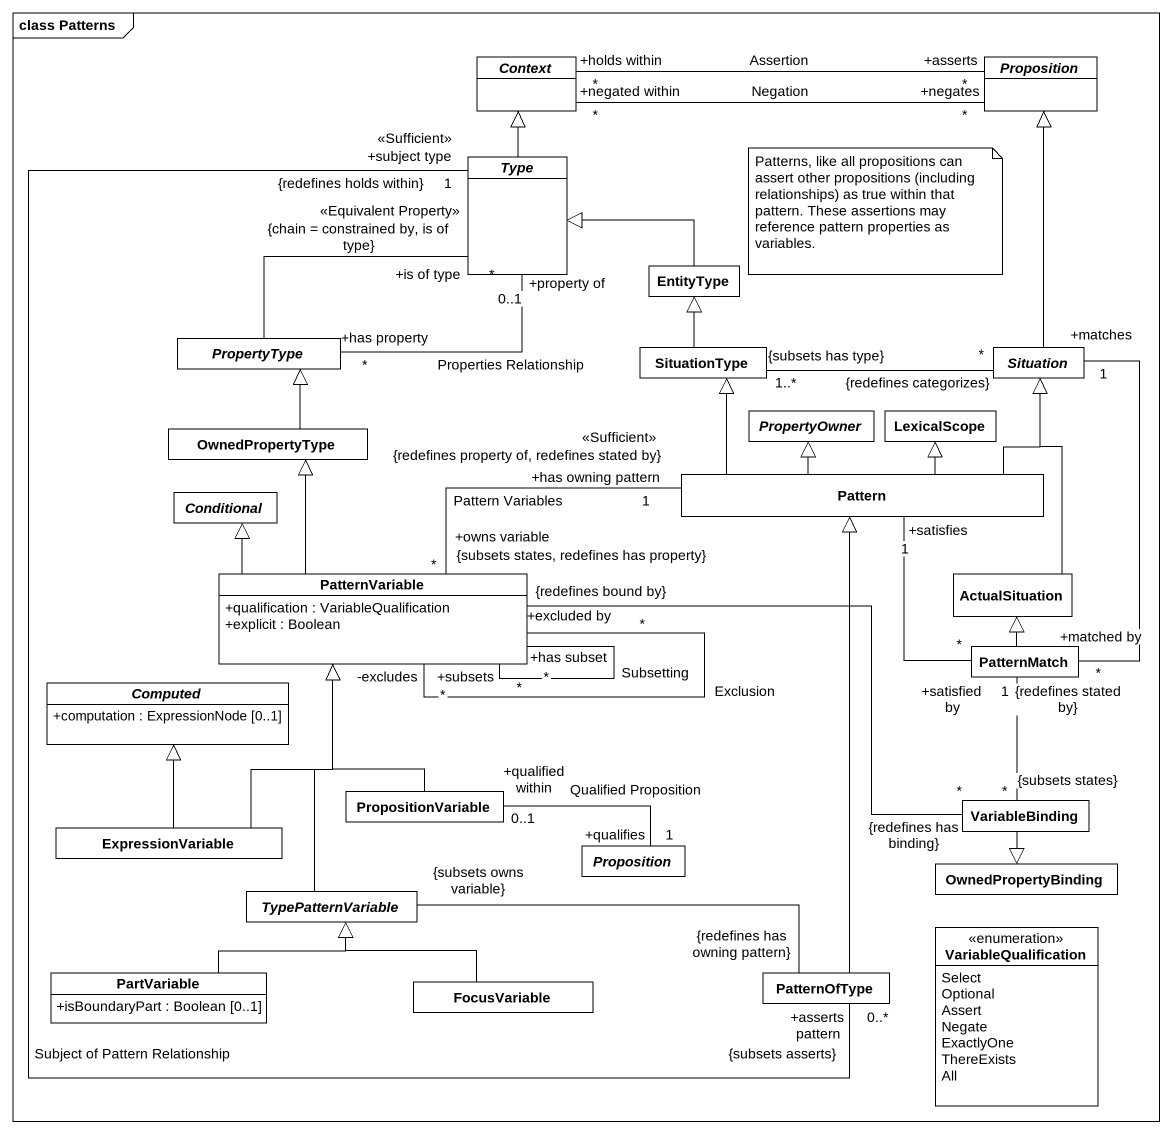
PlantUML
@startuml
mainframe class Patterns
hide circle
hide empty members
skinparam classAttributeIconSize 0
abstract class Context
abstract class Proposition
abstract class Type
class EntityType
abstract class PropertyType
class SituationType
abstract class Situation
class OwnedPropertyType
abstract class PropertyOwner
class LexicalScope
abstract class Conditional
class Pattern
class PatternVariable {
  +qualification : VariableQualification
  +explicit : Boolean
}
class ActualSituation
abstract class Computed {
  +computation : ExpressionNode [0..1]
}
class PatternMatch
class PropositionVariable
class VariableBinding
class ExpressionVariable
abstract class "Proposition" as Proposition_2
class OwnedPropertyBinding
abstract class TypePatternVariable
enum VariableQualification {
  Select
  Optional
  Assert
  Negate
  ExactlyOne
  ThereExists
  All
}
class PartVariable {
  +isBoundaryPart : Boolean [0..1]
}
class FocusVariable
class PatternOfType
Context "+holds within\n*" -right- "+asserts\n*" Proposition : Assertion
Context "+negated within\n*" -right- "+negates\n*" Proposition : Negation
Type -up-|> Context
Type "+property of\n0..1" -left- "+has property\n*" PropertyType : Properties Relationship
Type "+subject type\n1\n{redefines holds within}\n<<Sufficient>>" -- "+asserts pattern\n0..*\n{subsets asserts}" PatternOfType : Subject of Pattern Relationship
EntityType -left-|> Type
PropertyType -right- "+is of type\n*\n{chain = constrained by, is of type}\n<<Equivalent Property>>" Type
SituationType -up-|> EntityType
SituationType "1..*\n{subsets has type}" -right- "{redefines categorizes}\n*" Situation
Situation -up-|> Proposition
OwnedPropertyType -up-|> PropertyType
Pattern -up-|> SituationType
Pattern -up-|> Situation
Pattern -up-|> PropertyOwner
Pattern -up-|> LexicalScope
Pattern "{redefines property of, redefines stated by}\n1\n+has owning pattern\n<<Sufficient>>" -left- "{subsets states, redefines has property}\n*\n+owns variable" PatternVariable : Pattern Variables
PatternVariable -up-|> OwnedPropertyType
PatternVariable -up-|> Conditional
PatternVariable "+has subset\n*" -- "+subsets\n*" PatternVariable : Subsetting
PatternVariable "-excludes\n*" -- "+excluded by\n*" PatternVariable : Exclusion
ActualSituation -up-|> Situation
PatternMatch "+matched by\n*" -up- "+matches\n1" Situation
PatternMatch "+satisfied by\n*" -up- "+satisfies\n1" Pattern
PatternMatch -up-|> ActualSituation
PatternMatch "{redefines stated by}\n1" -- "{subsets states}\n*" VariableBinding
PropositionVariable -up-|> PatternVariable
PropositionVariable "0..1\n+qualified within" -right- "+qualifies\n1" Proposition_2 : Qualified Proposition
VariableBinding "{redefines has binding}\n*" -left- "{redefines bound by}" PatternVariable
VariableBinding --|> OwnedPropertyBinding
ExpressionVariable -up-|> PatternVariable
ExpressionVariable -up-|> Computed
TypePatternVariable -up-|> PatternVariable
PartVariable -right-|> TypePatternVariable
FocusVariable -left-|> TypePatternVariable
PatternOfType -up-|> Pattern
PatternOfType "{redefines has owning pattern}" -left- "{subsets owns variable}" TypePatternVariable
note as N1
  Patterns, like all propositions can assert other propositions (including relationships) as true within that pattern. These assertions may reference pattern properties as variables.
end note
@enduml
